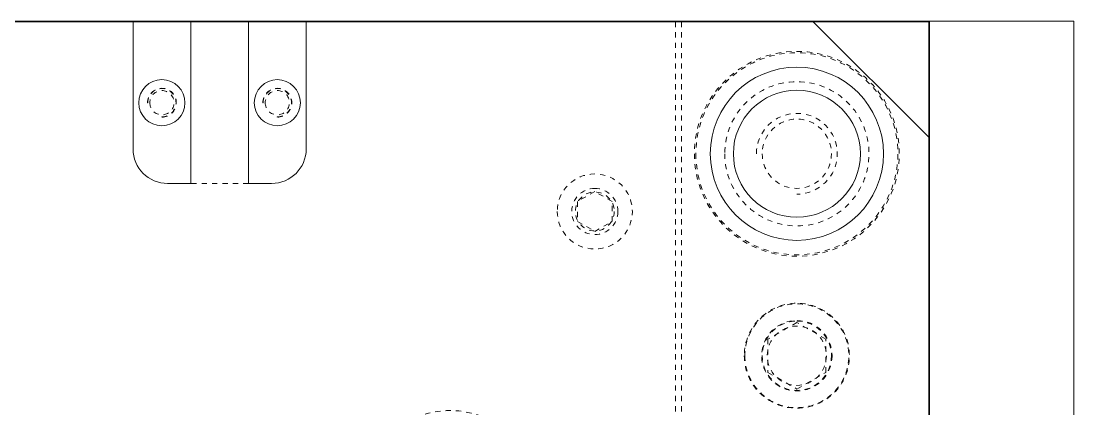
# Model space of a CAD drawing. Header units: millimetres. Extents: x 0 to 1189, y 0 to 841.
# Drawn here: x 546.6 to 729, y 291.8 to 359 of the extents above; entities that cross this region are included whole.
import ezdxf

# ---------------------------------------------------------------- set-up
doc = ezdxf.new("R2010")
doc.units = ezdxf.units.MM
doc.linetypes.add('_..__..__..__.._', pattern=[1.8, 0.9, -0.9])
doc.linetypes.add('________________', pattern=[0])

# ---------------------------------------------------------------- blocks, each defined once
blk = doc.blocks.new('D_FRAME_VIEW@1499')
at = {"color": 253, "linetype": '________________', "lineweight": 9, "true_color": 0xbeb69e}
for p, q in [((478.15, 358.85), (566, 358.85)), ((502, 359), (660, 359)), ((566, 336.85), (566, 358.85)), ((566, 358.85), (576, 358.85)), ((566, 336.85), (566, 358.85)), ((576, 330.85), (576, 358.85)), ((576, 330.85), (576, 358.85)), ((576, 358.85), (586, 358.85)), ((586, 358.85), (596, 358.85)), ((586, 358.85), (586, 330.85)), ((586, 358.85), (586, 330.85)), ((596, 358.85), (596, 336.85)), ((596, 358.85), (683.85, 358.85)), ((596, 358.85), (596, 336.85)), ((660, 359), (661, 359)), ((660, 359), (660, 358.85)), ((661, 359), (704, 359)), ((661, 358.85), (661, 359)), ((683.85, 358.85), (703.85, 338.85)), ((683.85, 358.85), (703.85, 358.85)), ((703.85, 358.85), (703.85, 338.85)), ((704, 359), (729, 359)), ((704, 359), (704, 113)), ((729, 359), (729, 113)), ((703.85, 338.85), (703.85, 251)), ((576, 330.85), (572, 330.85)), ((576, 330.85), (572, 330.85)), ((590, 330.85), (586, 330.85)), ((590, 330.85), (586, 330.85))]:
    blk.add_line(p, q, dxfattribs=at)
at = {"color": 253, "linetype": '_..__..__..__.._', "lineweight": 9, "true_color": 0xbeb69e}
for p, q in [((660, 358.85), (660, 113.15)), ((661, 113.15), (661, 358.85)), ((568.55, 344.85), (568.5, 344.85)), ((588.55, 344.85), (588.5, 344.85)), ((571, 342.35), (571, 342.4)), ((591, 342.35), (591, 342.4)), ((586, 330.85), (576, 330.85)), ((646, 329.46), (643, 327.73)), ((649, 327.73), (646, 329.46)), ((643, 327.73), (643, 324.27)), ((649, 324.27), (649, 327.73)), ((650, 326), (649.99, 326.26)), ((643, 324.27), (646, 322.54)), ((646, 322.54), (649, 324.27)), ((681, 306.77), (676, 303.89)), ((686, 303.89), (681, 306.77)), ((676, 303.89), (676, 298.11)), ((686, 298.11), (686, 303.89)), ((687, 301), (686.99, 301.41)), ((676, 298.11), (681, 295.23)), ((681, 295.23), (686, 298.11))]:
    blk.add_line(p, q, dxfattribs=at)
at = {"color": 253, "linetype": '_..__..__..__.._', "lineweight": 9, "true_color": 0xbeb69e, "extrusion": (0, 0, -1)}
for centre, radius in [((-681, 336), 17.75), ((-681, 336), 17.5), ((-681, 336), 12.5), ((-571, 344.85), 2.1), ((-571, 344.85), 2.1), ((-591, 344.85), 2.1), ((-591, 344.85), 2.1), ((-681, 336), 6), ((-646, 326), 6.5), ((-681, 301), 9.1), ((-681, 301), 9)]:
    blk.add_circle(centre, radius, dxfattribs=at)
at = {"color": 253, "linetype": '________________', "lineweight": 9, "true_color": 0xbeb69e, "extrusion": (0, 0, -1)}
for centre, radius in [((-681, 336), 15), ((-571, 344.85), 4), ((-571, 344.85), 4), ((-591, 344.85), 4), ((-591, 344.85), 4), ((-681, 336), 11)]:
    blk.add_circle(centre, radius, dxfattribs=at)
at = {"color": 253, "linetype": '________________', "lineweight": 9, "true_color": 0xbeb69e}
blk.add_circle((681, 336), 15, dxfattribs=at)
at = {"color": 253, "linetype": '_..__..__..__.._', "lineweight": 9, "true_color": 0xbeb69e}
for centre, radius in [((646, 326), 3.38), ((681, 301), 6.1), ((681, 301), 5.13)]:
    blk.add_circle(centre, radius, dxfattribs=at)
at = {"color": 253, "linetype": '_..__..__..__.._', "lineweight": 9, "true_color": 0xbeb69e, "extrusion": (0, 0, -1)}
for centre, radius, start, end in [((-571, 344.85), 2.5, 0, 270), ((-591, 344.85), 2.5, 0, 270), ((-681, 336), 7, 0, 270), ((-646, 326), 4, 180, 90), ((-646, 326), 4, 90, 180), ((-681, 301), 6, 180, 90), ((-681, 301), 6, 90, 180), ((-621, 276), 15.5, 40.2744, 229.8222)]:
    blk.add_arc(centre, radius, start, end, dxfattribs=at)
at = {"color": 253, "linetype": '_..__..__..__.._', "lineweight": 9, "true_color": 0xbeb69e}
for centre in [(571, 344.85), (591, 344.85)]:
    blk.add_arc(centre, 2.45, 270, 180, dxfattribs=at)
at = {"color": 253, "linetype": '________________', "lineweight": 9, "true_color": 0xbeb69e}
for centre, start, end in [((572, 336.85), 180, 270), ((572, 336.85), 180, 270), ((590, 336.85), 270, 0), ((590, 336.85), 270, 0)]:
    blk.add_arc(centre, 6, start, end, dxfattribs=at)

msp = doc.modelspace()

# ---------------------------------------------------------------- block references
at = {"color": 7, "linetype": '________________', "lineweight": 20}
msp.add_blockref('D_FRAME_VIEW@1499', (0, 0), dxfattribs=at)

doc.saveas('drawing.dxf')
